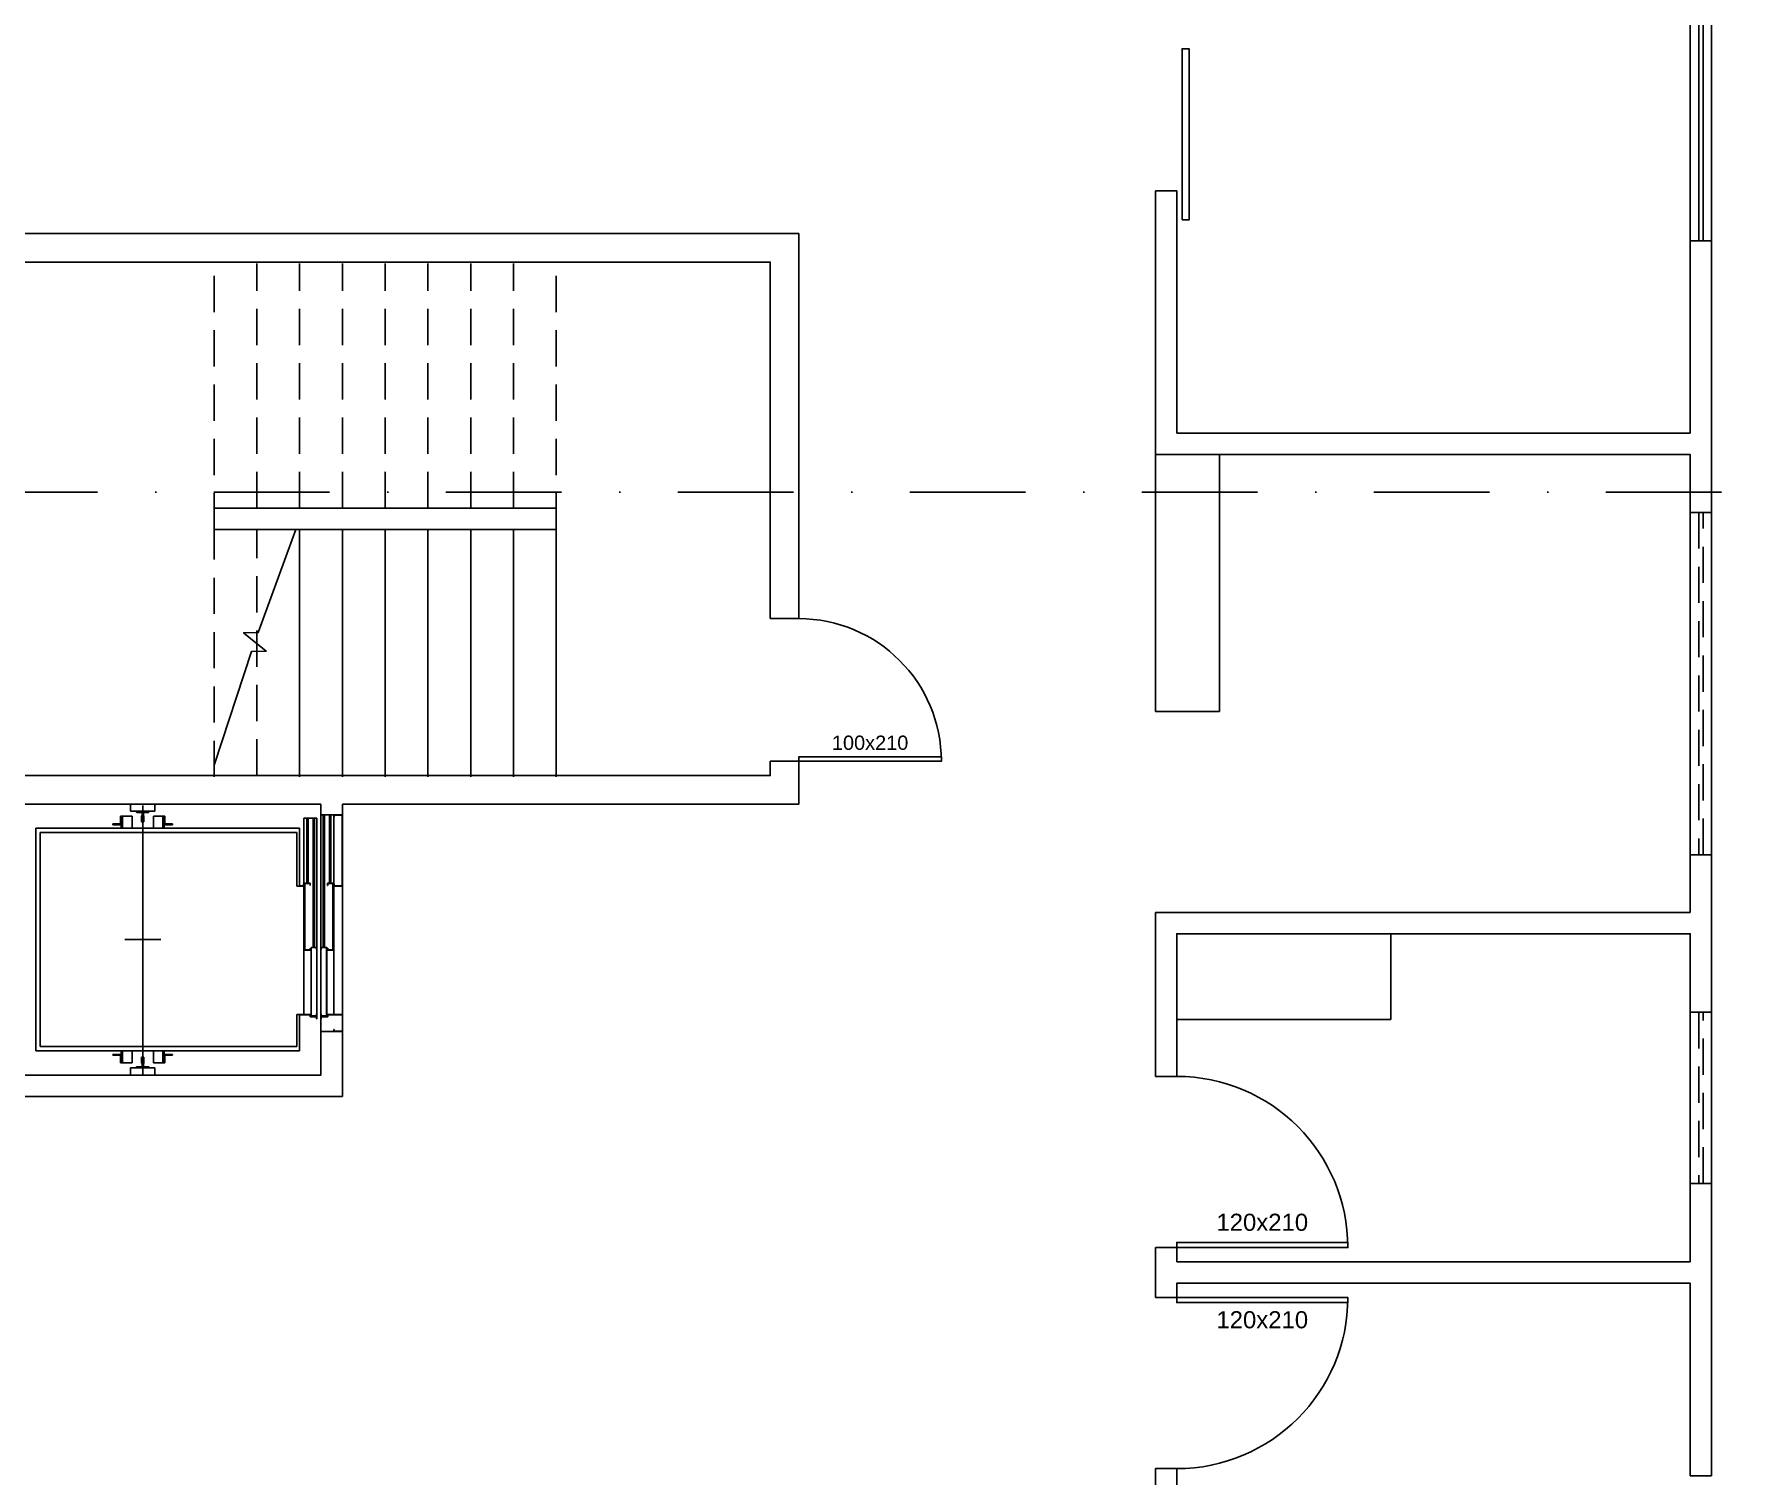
# Model space of a CAD drawing. Header units: centimetres. Extents: x 0 to 1084401, y -139216 to 99734.
# Drawn here: x 855079 to 856279, y -23676 to -22665 of the extents above; entities that cross this region are included whole.
import ezdxf
from ezdxf.enums import TextEntityAlignment as Align

# ---------------------------------------------------------------- set-up
doc = ezdxf.new("R2010")
doc.units = ezdxf.units.CM
doc.header["$LTSCALE"] = 4
for name, pattern in [('DASHDOT', [25.4, 12.7, -6.35, 0, -6.35]), ('DASHED2', [9.525, 6.35, -3.175]), ('HIDDEN', [9.525, 6.35, -3.175]), ('LTYPE_4', [112.5, 56.25, -56.25]), ('LTYPE_6', [168.75, 112.5, -28.125, 0, -28.125])]:
    doc.linetypes.add(name, pattern=pattern)
for name, color, linetype in [('0.1', 1, 'Continuous'), ('0.2', 2, 'Continuous'), ('0.6', 6, 'Continuous'), ('02-CONT', 2, 'Continuous'), ('03-CONT', 3, 'Continuous'), ('08', 8, 'Continuous'), ('B-CORTE', 4, 'DASHDOT')]:
    doc.layers.add(name, color=color, linetype=linetype)
doc.styles.add('2mm 1-50', font='arial.ttf', dxfattribs={"height": 0.1})

# ---------------------------------------------------------------- blocks, each defined once
blk = doc.blocks.new('1_00e')
blk.add_lwpolyline([(-28.4, -52.3), (-25.4, -52.3), (-25.4, 47.7), (-28.4, 47.7)], close=True)
at = {"color": 1}
blk.add_arc((-28.4, -52.3), 100, 0, 90, dxfattribs=at)

msp = doc.modelspace()

# ---------------------------------------------------------------- linework, layer by layer
at = {"layer": '0.1', "linetype": 'HIDDEN'}
for p, q in [((855205.217, -23012.08), (855205.217, -22825.613)), ((855235.217, -22997.08), (855235.217, -22825.613)), ((855265.217, -22997.08), (855265.217, -22825.613)), ((855295.217, -22997.08), (855295.217, -22825.613)), ((855325.217, -22997.08), (855325.217, -22825.613)), ((855355.217, -22997.08), (855355.217, -22825.613)), ((855385.217, -22997.08), (855385.217, -22825.613)), ((855415.217, -22997.08), (855415.217, -22825.613)), ((855445.217, -23012.08), (855445.217, -22825.613)), ((855205.217, -23185.613), (855205.217, -23012.08)), ((855235.217, -23184.58), (855235.217, -23012.08))]:
    msp.add_line(p, q, dxfattribs=at)
at = {"layer": '0.1'}
for p, q in [((855445.217, -22997.08), (855205.217, -22997.08)), ((855445.217, -23012.08), (855205.217, -23012.08)), ((855295.217, -23364.08), (855295.217, -23212.08))]:
    msp.add_line(p, q, dxfattribs=at)
at = {"layer": '0.1', "linetype": 'DASHED2'}
for p, q in [((856246.217, -23000.08), (856246.217, -23240.08)), ((856249.217, -23240.08), (856249.217, -23000.08)), ((856246.217, -23350.58), (856246.217, -23470.58)), ((856249.217, -23470.58), (856249.217, -23350.58))]:
    msp.add_line(p, q, dxfattribs=at)
at = {"layer": '0.2'}
for p, q in [((856240.217, -22629.58), (856240.217, -22809.58)), ((856246.217, -22629.58), (856246.217, -22809.58)), ((856249.217, -22809.58), (856249.217, -22629.58)), ((856255.217, -22809.58), (856255.217, -22629.58)), ((855865.217, -22959.58), (855865.217, -23139.58)), ((855910.217, -23139.58), (855910.217, -22959.58)), ((855265.217, -23185.613), (855265.217, -23012.08)), ((855295.217, -23185.613), (855295.217, -23012.08)), ((855325.217, -23185.613), (855325.217, -23012.08)), ((855355.217, -23185.613), (855355.217, -23012.08)), ((855385.217, -23185.613), (855385.217, -23012.08)), ((855415.217, -23185.613), (855415.217, -23012.08)), ((855445.217, -23185.613), (855445.217, -23012.08)), ((855865.217, -23139.58), (855910.217, -23139.58))]:
    msp.add_line(p, q, dxfattribs=at)
for points in [[(855883.905, -22795.013), (855888.905, -22795.013), (855888.905, -22675.013), (855883.905, -22675.013)], [(856030.217, -23355.58), (856030.217, -23295.58), (855880.217, -23295.58), (855880.217, -23355.58)]]:
    msp.add_lwpolyline(points, close=True, dxfattribs=at)
at = {"layer": '0.6'}
for p, q in [((855865.217, -22774.58), (855880.217, -22774.58)), ((856240.217, -22809.58), (856255.217, -22809.58)), ((855880.217, -22959.58), (855865.217, -22959.58)), ((856240.217, -23000.08), (856255.217, -23000.08)), ((856240.217, -23000.08), (856240.217, -23240.08)), ((856255.217, -23240.08), (856255.217, -23000.08)), ((855595.217, -23074.58), (855615.217, -23074.58)), ((855595.217, -23174.58), (855615.217, -23174.58)), ((855280.217, -23212.08), (855295.217, -23212.08)), ((855295.217, -23212.08), (855280.217, -23212.08)), ((856240.217, -23240.08), (856255.217, -23240.08)), ((855880.217, -23280.58), (855865.217, -23280.58)), ((856240.217, -23350.58), (856255.217, -23350.58)), ((856240.217, -23350.58), (856240.217, -23470.58)), ((856255.217, -23470.58), (856255.217, -23350.58)), ((855280.217, -23364.08), (855295.217, -23364.08)), ((855280.217, -23364.08), (855295.217, -23364.08)), ((855880.217, -23395.58), (855865.217, -23395.58)), ((856240.217, -23470.58), (856255.217, -23470.58)), ((855880.217, -23515.58), (855865.217, -23515.58)), ((855880.217, -23550.58), (855865.217, -23550.58)), ((855880.217, -23670.58), (855865.217, -23670.58)), ((856240.217, -23675.58), (856255.217, -23675.58))]:
    msp.add_line(p, q, dxfattribs=at)
for points in [[(855865.217, -22774.58), (855865.217, -22944.58)], [(855880.217, -22774.58), (855880.217, -22944.58)], [(855035.217, -22804.58), (855615.217, -22804.58), (855615.217, -23074.58)], [(856240.217, -22944.58), (856240.217, -22809.58)], [(856255.217, -22959.58), (856255.217, -22809.58)], [(855595.217, -23174.58), (855595.217, -23184.58), (855055.217, -23184.58), (855055.217, -22824.58), (855595.217, -22824.58), (855595.217, -23074.58)], [(855865.217, -22944.58), (855865.217, -22959.58)], [(856240.217, -22944.58), (855880.217, -22944.58)], [(856255.217, -23000.08), (856255.217, -22944.58)], [(856240.217, -23000.08), (856240.217, -22959.58), (855880.217, -22959.58), (855880.217, -22959.58)], [(855615.217, -23174.58), (855615.217, -23204.58), (855295.217, -23204.58)], [(855280.217, -23204.58), (855050.217, -23204.58)], [(855050.217, -23204.58), (855050.217, -23394.58), (855280.217, -23394.58), (855280.217, -23364.08)], [(855280.217, -23212.08), (855280.217, -23204.58)], [(855295.217, -23212.08), (855295.217, -23204.58)], [(856240.217, -23280.58), (856240.217, -23240.08)], [(856255.217, -23295.58), (856255.217, -23240.08)], [(855865.217, -23280.58), (855865.217, -23395.58)], [(855865.217, -23280.58), (855865.217, -23295.58)], [(856240.217, -23280.58), (855880.217, -23280.58)], [(856255.217, -23350.58), (856255.217, -23280.58)], [(856240.217, -23350.58), (856240.217, -23295.58), (855880.217, -23295.58), (855880.217, -23395.58)], [(855050.217, -23409.58), (855295.217, -23409.58), (855295.217, -23364.08)], [(856240.217, -23525.58), (856240.217, -23470.58)], [(856255.217, -23540.58), (856255.217, -23470.58)], [(855865.217, -23515.58), (855865.217, -23540.58)], [(855880.217, -23515.58), (855880.217, -23525.58)], [(855865.217, -23550.58), (855865.217, -23525.58)], [(855880.217, -23525.58), (856240.217, -23525.58)], [(856255.217, -23525.58), (856255.217, -23675.58)], [(855880.217, -23550.58), (855880.217, -23540.58), (856240.217, -23540.58), (856240.217, -23675.58)], [(855865.217, -23980.58), (855865.217, -23670.58)], [(855880.217, -23980.58), (855880.217, -23670.58)]]:
    msp.add_lwpolyline(points, dxfattribs=at)
at = {"layer": '03-CONT', "linetype": 'Continuous'}
msp.add_lwpolyline([(855262.677, -23012.08), (855236.181, -23084.349), (855225.991, -23084.495), (855241.791, -23097.372), (855231.601, -23097.518), (855205.217, -23177.278)], dxfattribs=at)
at = {"layer": '08', "color": 253}
for p, q in [((855146.717, -23209.58), (855146.717, -23204.58)), ((855163.717, -23209.58), (855163.717, -23204.58)), ((855134.217, -23218.48), (855139.617, -23218.48)), ((855134.217, -23219.08), (855134.217, -23218.48)), ((855134.217, -23219.08), (855140.217, -23219.08)), ((855139.617, -23213.08), (855147.717, -23213.08)), ((855139.617, -23218.48), (855139.617, -23213.08)), ((855140.217, -23219.08), (855140.217, -23213.08)), ((855140.217, -23219.08), (855140.217, -23221.58)), ((855150.717, -23209.58), (855146.717, -23209.58)), ((855147.717, -23213.08), (855147.717, -23219.08)), ((855147.717, -23219.08), (855147.717, -23221.58)), ((855150.717, -23209.58), (855150.717, -23210.03)), ((855155.217, -23209.58), (855150.717, -23209.58)), ((855151.067, -23210.397), (855150.717, -23210.03)), ((855154.418, -23210.562), (855151.067, -23210.397)), ((855154.767, -23212.53), (855154.417, -23212.88)), ((855154.417, -23217.08), (855154.417, -23212.88)), ((855155.217, -23217.08), (855154.417, -23217.08)), ((855154.418, -23210.562), (855154.767, -23210.93)), ((855154.767, -23212.53), (855154.767, -23210.93)), ((855159.717, -23209.58), (855155.217, -23209.58)), ((855155.217, -23217.08), (855156.017, -23217.08)), ((855155.667, -23210.93), (855156.017, -23210.562)), ((855155.667, -23212.53), (855155.667, -23210.93)), ((855155.667, -23212.53), (855156.017, -23212.88)), ((855156.017, -23210.562), (855159.368, -23210.397)), ((855156.017, -23217.08), (855156.017, -23212.88)), ((855159.368, -23210.397), (855159.717, -23210.03)), ((855159.717, -23209.58), (855159.717, -23210.03)), ((855159.717, -23209.58), (855163.717, -23209.58)), ((855162.717, -23213.08), (855162.717, -23219.08)), ((855170.817, -23213.08), (855162.717, -23213.08)), ((855162.717, -23219.08), (855162.717, -23221.58)), ((855170.217, -23219.08), (855170.217, -23213.08)), ((855176.217, -23219.08), (855170.217, -23219.08)), ((855170.217, -23219.08), (855170.217, -23221.58)), ((855170.817, -23218.48), (855170.817, -23213.08)), ((855176.217, -23218.48), (855170.817, -23218.48)), ((855176.217, -23219.08), (855176.217, -23218.48)), ((855268.217, -23214.58), (855277.217, -23214.58)), ((855268.217, -23352.08), (855268.217, -23214.58)), ((855270.217, -23214.58), (855270.217, -23260.08)), ((855271.217, -23260.08), (855271.217, -23214.58)), ((855274.717, -23305.08), (855274.717, -23214.58)), ((855275.717, -23214.58), (855275.717, -23305.08)), ((855277.217, -23355.08), (855277.217, -23214.58)), ((855280.217, -23212.08), (855289.217, -23212.08)), ((855280.217, -23355.08), (855280.217, -23212.08)), ((855280.217, -23212.08), (855295.217, -23212.08)), ((855281.717, -23305.08), (855281.717, -23212.08)), ((855282.717, -23212.08), (855282.717, -23305.08)), ((855295.217, -23212.08), (855284.217, -23212.08)), ((855286.217, -23260.08), (855286.217, -23212.08)), ((855287.217, -23212.08), (855287.217, -23260.08)), ((855289.217, -23212.08), (855289.217, -23352.08)), ((855289.217, -23213.58), (855289.417, -23213.58)), ((855289.417, -23212.28), (855295.017, -23212.28)), ((855289.417, -23213.58), (855289.417, -23212.28)), ((855295.017, -23212.28), (855295.017, -23261.88)), ((855295.217, -23262.08), (855295.217, -23212.08)), ((855080.217, -23221.58), (855080.217, -23377.58)), ((855265.217, -23221.58), (855080.217, -23221.58)), ((855083.217, -23224.58), (855263.217, -23224.58)), ((855083.217, -23374.58), (855083.217, -23224.58)), ((855263.217, -23224.58), (855263.217, -23262.08)), ((855265.217, -23261.88), (855265.217, -23221.58)), ((855083.217, -23253.645), (855083.217, -23253.645)), ((855268.217, -23262.08), (855263.217, -23262.08)), ((855268.017, -23261.88), (855265.217, -23261.88)), ((855268.017, -23260.58), (855268.017, -23261.88)), ((855268.217, -23260.58), (855268.017, -23260.58)), ((855268.717, -23260.08), (855272.717, -23260.08)), ((855268.717, -23307.08), (855268.717, -23260.08)), ((855268.917, -23260.28), (855268.917, -23306.88)), ((855272.517, -23260.28), (855268.917, -23260.28)), ((855272.517, -23261.58), (855272.517, -23260.28)), ((855272.717, -23261.58), (855272.517, -23261.58)), ((855272.717, -23260.08), (855272.717, -23261.58)), ((855284.717, -23260.08), (855284.717, -23261.58)), ((855288.717, -23260.08), (855284.717, -23260.08)), ((855284.717, -23261.58), (855284.917, -23261.58)), ((855284.917, -23260.28), (855288.517, -23260.28)), ((855284.917, -23261.58), (855284.917, -23260.28)), ((855288.517, -23260.28), (855288.517, -23306.88)), ((855288.717, -23307.08), (855288.717, -23260.08)), ((855289.417, -23260.58), (855289.217, -23260.58)), ((855289.217, -23262.08), (855295.217, -23262.08)), ((855289.417, -23261.88), (855289.417, -23260.58)), ((855295.017, -23261.88), (855289.417, -23261.88)), ((855268.717, -23307.08), (855272.717, -23307.08)), ((855272.517, -23306.88), (855268.917, -23306.88)), ((855272.517, -23305.58), (855272.517, -23306.88)), ((855272.717, -23305.58), (855272.517, -23305.58)), ((855272.717, -23307.08), (855272.717, -23305.58)), ((855273.217, -23305.08), (855277.217, -23305.08)), ((855273.217, -23353.28), (855273.217, -23305.08)), ((855273.417, -23305.28), (855273.417, -23353.08)), ((855277.017, -23305.28), (855273.417, -23305.28)), ((855277.017, -23306.58), (855277.017, -23305.28)), ((855277.217, -23306.58), (855277.017, -23306.58)), ((855284.217, -23305.08), (855280.217, -23305.08)), ((855280.217, -23306.58), (855280.417, -23306.58)), ((855280.417, -23305.28), (855284.017, -23305.28)), ((855280.417, -23306.58), (855280.417, -23305.28)), ((855284.017, -23305.28), (855284.017, -23353.08)), ((855284.217, -23353.28), (855284.217, -23305.08)), ((855284.717, -23305.58), (855284.917, -23305.58)), ((855284.717, -23307.08), (855284.717, -23305.58)), ((855288.717, -23307.08), (855284.717, -23307.08)), ((855284.917, -23305.58), (855284.917, -23306.88)), ((855284.917, -23306.88), (855288.517, -23306.88)), ((855277.017, -23351.78), (855277.217, -23351.78)), ((855277.017, -23353.08), (855277.017, -23351.78)), ((855280.417, -23351.78), (855280.217, -23351.78)), ((855280.417, -23353.08), (855280.417, -23351.78)), ((855263.217, -23374.58), (855263.217, -23352.08)), ((855268.217, -23352.08), (855263.217, -23352.08)), ((855265.217, -23352.28), (855268.217, -23352.28)), ((855265.217, -23377.58), (855265.217, -23352.28)), ((855272.717, -23352.08), (855268.217, -23352.08)), ((855272.517, -23352.28), (855268.217, -23352.28)), ((855272.517, -23353.78), (855272.517, -23352.28)), ((855277.017, -23353.78), (855272.517, -23353.78)), ((855272.717, -23352.08), (855272.717, -23353.58)), ((855272.717, -23353.58), (855277.217, -23353.58)), ((855277.217, -23353.28), (855273.217, -23353.28)), ((855273.417, -23353.08), (855277.017, -23353.08)), ((855277.017, -23355.08), (855277.017, -23353.78)), ((855277.217, -23355.08), (855277.017, -23355.08)), ((855280.217, -23353.28), (855284.217, -23353.28)), ((855284.717, -23353.58), (855280.217, -23353.58)), ((855280.217, -23364.08), (855280.217, -23355.08)), ((855280.217, -23355.08), (855280.417, -23355.08)), ((855284.017, -23353.08), (855280.417, -23353.08)), ((855280.417, -23353.78), (855284.917, -23353.78)), ((855280.417, -23355.08), (855280.417, -23353.78)), ((855295.217, -23352.08), (855284.717, -23352.08)), ((855284.717, -23352.08), (855284.717, -23353.58)), ((855284.917, -23352.28), (855295.017, -23352.28)), ((855284.917, -23353.78), (855284.917, -23352.28)), ((855289.217, -23362.58), (855289.417, -23362.58)), ((855289.217, -23364.08), (855289.217, -23362.58)), ((855289.417, -23362.58), (855289.417, -23363.88)), ((855289.417, -23363.88), (855295.017, -23363.88)), ((855263.217, -23374.58), (855083.217, -23374.58)), ((855289.217, -23364.08), (855280.217, -23364.08)), ((855295.217, -23364.08), (855280.217, -23364.08)), ((855295.217, -23364.08), (855284.217, -23364.08)), ((855080.217, -23377.58), (855265.217, -23377.58)), ((855134.217, -23380.08), (855134.217, -23380.68)), ((855134.217, -23380.08), (855140.217, -23380.08)), ((855134.217, -23380.68), (855139.617, -23380.68)), ((855139.617, -23380.68), (855139.617, -23386.08)), ((855139.617, -23386.08), (855147.717, -23386.08)), ((855140.217, -23380.08), (855140.217, -23377.58)), ((855140.217, -23380.08), (855140.217, -23386.08)), ((855147.717, -23380.08), (855147.717, -23377.58)), ((855147.717, -23386.08), (855147.717, -23380.08)), ((855154.417, -23382.08), (855154.417, -23386.28)), ((855155.217, -23382.08), (855154.417, -23382.08)), ((855154.767, -23386.63), (855154.417, -23386.28)), ((855154.767, -23386.63), (855154.767, -23388.23)), ((855155.217, -23382.08), (855156.017, -23382.08)), ((855155.667, -23386.63), (855156.017, -23386.28)), ((855155.667, -23386.63), (855155.667, -23388.23)), ((855156.017, -23382.08), (855156.017, -23386.28)), ((855162.717, -23380.08), (855162.717, -23377.58)), ((855162.717, -23386.08), (855162.717, -23380.08)), ((855170.817, -23386.08), (855162.717, -23386.08)), ((855170.217, -23380.08), (855170.217, -23377.58)), ((855170.217, -23380.08), (855170.217, -23386.08)), ((855176.217, -23380.08), (855170.217, -23380.08)), ((855170.817, -23380.68), (855170.817, -23386.08)), ((855176.217, -23380.68), (855170.817, -23380.68)), ((855176.217, -23380.08), (855176.217, -23380.68)), ((855146.717, -23389.58), (855146.717, -23394.58)), ((855150.717, -23389.58), (855146.717, -23389.58)), ((855151.067, -23388.762), (855150.717, -23389.13)), ((855150.717, -23389.58), (855150.717, -23389.13)), ((855150.717, -23389.58), (855155.217, -23389.58)), ((855154.418, -23388.597), (855151.067, -23388.762)), ((855154.767, -23388.23), (855154.418, -23388.597)), ((855155.217, -23389.58), (855159.717, -23389.58)), ((855156.017, -23388.597), (855155.667, -23388.23)), ((855156.017, -23388.597), (855159.368, -23388.762)), ((855159.368, -23388.762), (855159.717, -23389.13)), ((855159.717, -23389.58), (855159.717, -23389.13)), ((855159.717, -23389.58), (855163.717, -23389.58)), ((855163.717, -23389.58), (855163.717, -23394.58))]:
    msp.add_line(p, q, dxfattribs=at)
at = {"layer": '08', "color": 253, "linetype": 'LTYPE_6'}
for p, q in [((855155.217, -23394.58), (855155.217, -23205.55)), ((855168.009, -23299.58), (855142.779, -23299.58))]:
    msp.add_line(p, q, dxfattribs=at)
at = {"layer": '08', "color": 253, "linetype": 'LTYPE_4'}
for p, q in [((855141.067, -23213.08), (855141.067, -23219.08)), ((855141.067, -23219.08), (855141.067, -23221.58)), ((855169.367, -23213.08), (855169.367, -23219.08)), ((855169.367, -23219.08), (855169.367, -23221.58)), ((855141.067, -23380.08), (855141.067, -23377.58)), ((855141.067, -23386.08), (855141.067, -23380.08)), ((855169.367, -23380.08), (855169.367, -23377.58)), ((855169.367, -23386.08), (855169.367, -23380.08))]:
    msp.add_line(p, q, dxfattribs=at)
at = {"layer": 'B-CORTE', "ltscale": 1.6}
msp.add_line((857238.195, -22985.897), (843929.85, -22985.897), dxfattribs=at)

# ---------------------------------------------------------------- block references
at = {"layer": '02-CONT', "xscale": -1, "rotation": 270}
msp.add_blockref('1_00e', (855667.47, -23146.174), dxfattribs=at)
at = {"layer": '02-CONT', "yscale": 1.2, "zscale": 1.2, "rotation": 270}
for p, xscale in [((855942.921, -23481.493), -1.2), ((855942.921, -23584.666), 1.2)]:
    msp.add_blockref('1_00e', p, dxfattribs=dict(at, xscale=xscale))

# ---------------------------------------------------------------- texts
at = {"layer": '02-CONT', "style": '2mm 1-50'}
for s, height, p in [('100x210', 10, (855665.217, -23161.58)), ('120x210', 12, (855940.163, -23497.831)), ('120x210', 12, (855940.163, -23566.18))]:
    msp.add_text(s, height=height, dxfattribs=at).set_placement(p, align=Align.MIDDLE_CENTER)

doc.saveas('drawing.dxf')
